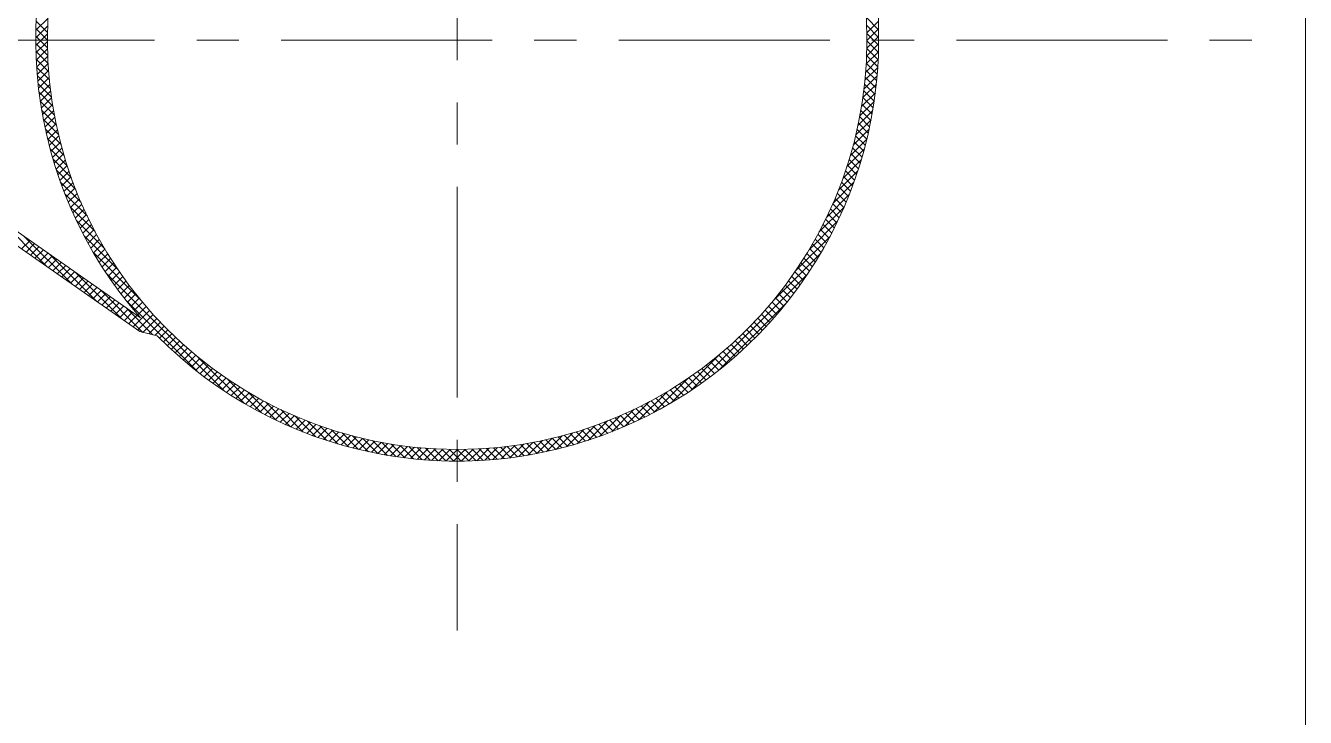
# Model space of a CAD drawing. Header units: millimetres. Extents: x -394 to 6212, y -2458 to 809.
# Drawn here: x 4097.41 to 4112.57, y -1878.55 to -1870.35 of the extents above; entities that cross this region are included whole.
import ezdxf

# ---------------------------------------------------------------- set-up
doc = ezdxf.new("R2010")
doc.units = ezdxf.units.MM
doc.linetypes.add('CENTERX2', pattern=[4, 2.5, -0.5, 0.5, -0.5])
for name, color, linetype, lineweight, true_color in [('1', 1, 'Continuous', 18, 0xff0000), ('2', 2, 'Continuous', 18, 0xffff00), ('3', 3, 'CENTERX2', 18, 0x00ff00)]:
    doc.layers.add(name, color=color, linetype=linetype, lineweight=lineweight, true_color=true_color)

msp = doc.modelspace()

# ---------------------------------------------------------------- linework, layer by layer
at = {"layer": '1'}
for p, q in [((4112.57225, -1814.1727), (4112.57225, -1879.42347)), ((4107.51656, -1823.07831), (4107.51656, -1870.51786)), ((4098.76218, -1873.97489), (4089.74922, -1867.65801)), ((4098.7723, -1873.81299), (4089.90212, -1867.59618)), ((4098.76218, -1873.97489), (4098.96865, -1874.02392))]:
    msp.add_line(p, q, dxfattribs=at)
msp.add_circle((4102.52358, -1870.51786), 4.85459, dxfattribs=at)
for start, end in [(13.521266, 221.296095), (224.603438, 0)]:
    msp.add_arc((4102.52358, -1870.51786), 4.99298, start, end, dxfattribs=at)
at = {"layer": '2'}
for p, q in [((4097.53066, -1870.49201), (4097.67186, -1870.35081)), ((4097.53196, -1870.4009), (4097.676, -1870.25686)), ((4097.66898, -1870.5184), (4097.53244, -1870.38186)), ((4097.66979, -1870.4294), (4097.53556, -1870.29517)), ((4107.51656, -1870.39789), (4107.3709, -1870.25223)), ((4107.51656, -1870.48769), (4107.37514, -1870.34627)), ((4107.37744, -1870.4337), (4107.51656, -1870.29458)), ((4107.37817, -1870.52278), (4107.51656, -1870.38439)), ((4097.66984, -1870.60905), (4097.53082, -1870.47004)), ((4097.531, -1870.58147), (4097.66956, -1870.44291)), ((4097.53289, -1870.66938), (4097.66901, -1870.53326)), ((4107.37723, -1870.61352), (4107.51656, -1870.47419)), ((4107.51621, -1870.57714), (4107.37752, -1870.43846)), ((4107.51439, -1870.66513), (4107.37816, -1870.5289)), ((4097.67245, -1870.70147), (4097.53077, -1870.55979)), ((4097.67694, -1870.79576), (4097.53237, -1870.65119)), ((4097.53626, -1870.75581), (4097.6701, -1870.62198)), ((4107.36994, -1870.80041), (4107.51466, -1870.6557)), ((4107.37452, -1870.70603), (4107.51635, -1870.56421)), ((4107.51109, -1870.75163), (4107.37714, -1870.61768)), ((4097.68342, -1870.89205), (4097.53573, -1870.74436)), ((4097.69204, -1870.99047), (4097.54095, -1870.83938)), ((4097.54105, -1870.84083), (4097.67275, -1870.70913)), ((4097.54718, -1870.9245), (4097.67689, -1870.79479)), ((4107.35463, -1870.99533), (4107.50589, -1870.84407)), ((4107.36336, -1870.8968), (4107.51121, -1870.74895)), ((4107.5003, -1870.92045), (4107.3705, -1870.79065)), ((4107.50637, -1870.83671), (4107.37457, -1870.70491)), ((4097.70295, -1871.09118), (4097.54816, -1870.93639)), ((4097.5546, -1871.00688), (4097.68244, -1870.87904)), ((4097.56325, -1871.08803), (4097.68934, -1870.96195)), ((4107.3436, -1871.09616), (4107.49858, -1870.94118)), ((4107.48435, -1871.0841), (4107.35818, -1870.95793)), ((4107.49295, -1871.00289), (4107.36502, -1870.87497)), ((4097.71635, -1871.19438), (4097.5575, -1871.03553)), ((4097.73245, -1871.30028), (4097.56912, -1871.13696)), ((4097.5731, -1871.16799), (4097.69753, -1871.04356)), ((4097.58409, -1871.2468), (4097.70696, -1871.12393)), ((4107.31385, -1871.30552), (4107.4774, -1871.14197)), ((4107.33008, -1871.19948), (4107.48914, -1871.04043)), ((4107.46363, -1871.24298), (4107.34068, -1871.12003)), ((4107.47456, -1871.16411), (4107.35005, -1871.03961)), ((4097.7515, -1871.40914), (4097.58321, -1871.24085)), ((4097.59618, -1871.32451), (4097.71759, -1871.2031)), ((4097.60934, -1871.40115), (4097.72936, -1871.28113)), ((4107.29464, -1871.41453), (4107.46318, -1871.24599)), ((4107.43848, -1871.39744), (4107.31839, -1871.27735)), ((4107.45159, -1871.32074), (4107.33011, -1871.19927)), ((4097.77381, -1871.52125), (4097.59999, -1871.34743)), ((4097.79974, -1871.63698), (4097.6197, -1871.45694)), ((4097.62353, -1871.47676), (4097.74224, -1871.35806)), ((4097.63873, -1871.55137), (4097.75619, -1871.43391)), ((4107.27217, -1871.5268), (4107.44627, -1871.3527)), ((4107.40919, -1871.54775), (4107.29167, -1871.43023)), ((4107.42433, -1871.4731), (4107.30557, -1871.35433)), ((4097.82973, -1871.75677), (4097.64264, -1871.56968)), ((4097.65489, -1871.62501), (4097.77118, -1871.50872)), ((4097.67199, -1871.69771), (4097.78717, -1871.58254)), ((4107.21585, -1871.76273), (4107.40331, -1871.57527)), ((4107.24605, -1871.64272), (4107.42641, -1871.46236)), ((4107.37601, -1871.69419), (4107.26079, -1871.57896)), ((4107.39307, -1871.62144), (4107.27673, -1871.5051)), ((4097.86435, -1871.88119), (4097.66916, -1871.68601)), ((4097.69001, -1871.76949), (4097.80413, -1871.65538)), ((4097.70893, -1871.84038), (4097.82204, -1871.72727)), ((4107.18099, -1871.88739), (4107.3766, -1871.69178)), ((4107.33917, -1871.83694), (4107.22601, -1871.72378)), ((4107.35804, -1871.76601), (4107.24387, -1871.65184)), ((4097.90429, -1872.01094), (4097.69971, -1871.80636)), ((4097.72871, -1871.9104), (4097.84087, -1871.79824)), ((4097.74934, -1871.97957), (4097.8606, -1871.86832)), ((4107.14076, -1872.01742), (4107.34584, -1871.81234)), ((4107.29884, -1871.97622), (4107.18754, -1871.86492)), ((4107.31943, -1871.907), (4107.20722, -1871.7948)), ((4097.95048, -1872.14693), (4097.73482, -1871.93127)), ((4097.7708, -1872.04791), (4097.8812, -1871.93752)), ((4098.00415, -1872.29041), (4097.77518, -1872.06143)), ((4097.79308, -1872.11544), (4097.90265, -1872.00587)), ((4107.09424, -1872.15374), (4107.31049, -1871.9375)), ((4107.25518, -1872.11217), (4107.14557, -1872.00255)), ((4107.27741, -1872.0446), (4107.16698, -1871.93416)), ((4097.81614, -1872.18218), (4097.92494, -1872.07338)), ((4098.06707, -1872.44313), (4097.82167, -1872.19772)), ((4097.83998, -1872.24814), (4097.94804, -1872.14008)), ((4097.86459, -1872.31334), (4097.97195, -1872.20598)), ((4106.97674, -1872.45085), (4107.22304, -1872.20455)), ((4107.04016, -1872.29763), (4107.26986, -1872.06793)), ((4107.18378, -1872.31017), (4107.07639, -1872.20279)), ((4107.20835, -1872.24494), (4107.10025, -1872.13685)), ((4107.23215, -1872.17894), (4107.12332, -1872.07011)), ((4098.14183, -1872.60769), (4097.87548, -1872.34133)), ((4097.88994, -1872.37779), (4097.99663, -1872.2711)), ((4097.91603, -1872.4415), (4098.02208, -1872.33545)), ((4106.90131, -1872.61608), (4107.16884, -1872.34855)), ((4107.13241, -1872.43841), (4107.02633, -1872.33233)), ((4107.15847, -1872.37466), (4107.05175, -1872.26794)), ((4098.23262, -1872.78829), (4097.93827, -1872.49393)), ((4097.94284, -1872.5045), (4098.04829, -1872.39905)), ((4097.97035, -1872.56678), (4098.07523, -1872.46191)), ((4106.80958, -1872.79762), (4107.10555, -1872.50164)), ((4107.07816, -1872.56376), (4106.97325, -1872.45886)), ((4107.10564, -1872.50144), (4107.00016, -1872.39596)), ((4097.65638, -1873.19987), (4097.09143, -1872.63492)), ((4097.99857, -1872.62837), (4098.1029, -1872.52404)), ((4098.3471, -1872.99257), (4098.01249, -1872.65795)), ((4098.02748, -1872.68927), (4098.13129, -1872.58545)), ((4098.05706, -1872.74948), (4098.16038, -1872.64616)), ((4106.69363, -1873.00337), (4107.03069, -1872.66631)), ((4106.99155, -1872.74656), (4106.8882, -1872.64322)), ((4107.0211, -1872.68631), (4106.91726, -1872.58247)), ((4107.04997, -1872.62538), (4106.94562, -1872.52102)), ((4098.08731, -1872.80903), (4098.19017, -1872.70617)), ((4098.11823, -1872.86792), (4098.22065, -1872.7655)), ((4106.89892, -1872.92334), (4106.79689, -1872.82131)), ((4106.93045, -1872.86507), (4106.82801, -1872.76263)), ((4106.96133, -1872.80614), (4106.85845, -1872.70326)), ((4097.36317, -1872.99437), (4097.46252, -1872.89501)), ((4097.95658, -1873.41027), (4097.39164, -1872.84533)), ((4097.41596, -1873.03137), (4097.51532, -1872.93201)), ((4097.46876, -1873.06837), (4097.56812, -1872.96902)), ((4098.50244, -1873.23771), (4098.10202, -1872.83729)), ((4098.14979, -1872.92616), (4098.2518, -1872.82416)), ((4098.182, -1872.98375), (4098.28361, -1872.88214)), ((4098.21485, -1873.04071), (4098.31609, -1872.93947)), ((4106.53545, -1873.25135), (4106.94027, -1872.84653)), ((4106.83392, -1873.03795), (4106.73266, -1872.93669)), ((4106.86674, -1872.98096), (4106.76511, -1872.87933)), ((4097.52156, -1873.10538), (4097.62092, -1873.00602)), ((4097.57436, -1873.14238), (4097.67372, -1873.04303)), ((4097.62716, -1873.17939), (4097.72651, -1873.08003)), ((4097.67996, -1873.21639), (4097.77931, -1873.11703)), ((4098.25679, -1873.62068), (4097.69185, -1873.05573)), ((4098.76373, -1873.5888), (4098.21373, -1873.0388)), ((4098.24833, -1873.09703), (4098.34922, -1872.99614)), ((4098.28243, -1873.15274), (4098.383, -1873.05217)), ((4098.31715, -1873.20782), (4098.41741, -1873.10755)), ((4106.26315, -1873.61345), (4106.82721, -1873.0494)), ((4106.73171, -1873.20514), (4106.63144, -1873.10487)), ((4106.7664, -1873.15003), (4106.66582, -1873.04945)), ((4106.80047, -1873.0943), (4106.69956, -1872.99339)), ((4097.73275, -1873.2534), (4097.83211, -1873.15404)), ((4097.78555, -1873.2904), (4097.88491, -1873.19104)), ((4097.83835, -1873.32741), (4097.93771, -1873.22805)), ((4097.89115, -1873.36441), (4097.99051, -1873.26505)), ((4098.557, -1873.83108), (4097.99206, -1873.26614)), ((4098.35248, -1873.26229), (4098.45246, -1873.16231)), ((4098.38842, -1873.31615), (4098.48813, -1873.21644)), ((4098.42497, -1873.36941), (4098.52443, -1873.26994)), ((4106.62398, -1873.36682), (4106.52451, -1873.26735)), ((4106.6605, -1873.31353), (4106.56077, -1873.21381)), ((4106.69641, -1873.25964), (4106.59642, -1873.15965)), ((4097.94395, -1873.40141), (4098.0433, -1873.30206)), ((4097.99674, -1873.43842), (4098.0961, -1873.33906)), ((4098.04954, -1873.47542), (4098.1489, -1873.37607)), ((4098.10234, -1873.51243), (4098.2017, -1873.41307)), ((4099.76423, -1874.6791), (4098.36234, -1873.27721)), ((4098.46211, -1873.42207), (4098.56135, -1873.32283)), ((4098.49985, -1873.47413), (4098.59888, -1873.3751)), ((4098.53818, -1873.5256), (4098.63701, -1873.42677)), ((4105.29602, -1874.67039), (4106.6761, -1873.29031)), ((4106.51086, -1873.52311), (4106.41201, -1873.42426)), ((4106.54916, -1873.4716), (4106.45012, -1873.37257)), ((4106.58687, -1873.41951), (4106.48762, -1873.32026)), ((4098.15514, -1873.54943), (4098.2545, -1873.45007)), ((4098.20794, -1873.58644), (4098.30729, -1873.48708)), ((4098.26073, -1873.62344), (4098.36009, -1873.52408)), ((4098.79946, -1873.98374), (4098.29226, -1873.47654)), ((4098.31353, -1873.66045), (4098.41289, -1873.56109)), ((4098.5771, -1873.57649), (4098.67576, -1873.47783)), ((4098.6166, -1873.62679), (4098.7151, -1873.52828)), ((4098.65668, -1873.67651), (4098.75505, -1873.57814)), ((4106.39244, -1873.67409), (4106.29407, -1873.57572)), ((4106.4325, -1873.62435), (4106.33398, -1873.52584)), ((4106.47197, -1873.57402), (4106.3733, -1873.47535)), ((4098.36633, -1873.69745), (4098.46569, -1873.59809)), ((4098.41913, -1873.73445), (4098.51849, -1873.6351)), ((4098.47193, -1873.77146), (4098.57129, -1873.6721)), ((4098.52473, -1873.80846), (4098.62408, -1873.70911)), ((4098.91723, -1874.0117), (4098.59247, -1873.68695)), ((4099.44095, -1874.44562), (4098.59582, -1873.60049)), ((4098.68312, -1873.91948), (4098.87846, -1873.72414)), ((4098.69735, -1873.72564), (4098.79559, -1873.6274)), ((4098.73859, -1873.77421), (4098.83673, -1873.67607)), ((4105.62698, -1874.42923), (4106.43494, -1873.62127)), ((4106.2688, -1873.81986), (4106.17074, -1873.72181)), ((4106.31059, -1873.77185), (4106.21245, -1873.67371)), ((4106.3518, -1873.72326), (4106.25355, -1873.62501)), ((4098.57752, -1873.84547), (4098.67688, -1873.74611)), ((4098.63032, -1873.88247), (4098.72968, -1873.78311)), ((4098.73592, -1873.95648), (4098.92078, -1873.77162)), ((4098.79865, -1873.98355), (4098.96369, -1873.81851)), ((4098.87122, -1874.00078), (4099.00719, -1873.86482)), ((4106.13999, -1873.96046), (4106.0421, -1873.86257)), ((4106.1835, -1873.91417), (4106.08557, -1873.81624)), ((4106.22644, -1873.8673), (4106.12845, -1873.76932)), ((4098.94379, -1874.01801), (4099.05127, -1873.91053)), ((4098.99809, -1874.05352), (4099.09595, -1873.95566)), ((4099.04334, -1874.09807), (4099.14121, -1874.0002)), ((4106.00603, -1874.09591), (4105.90817, -1873.99804)), ((4106.05125, -1874.05133), (4105.9534, -1873.95347)), ((4106.09591, -1874.00618), (4105.99804, -1873.90832)), ((4099.08917, -1874.14205), (4099.18706, -1874.04416)), ((4099.13556, -1874.18546), (4099.2335, -1874.08752)), ((4099.18253, -1874.22829), (4099.28052, -1874.1303)), ((4099.23007, -1874.27055), (4099.32814, -1874.17249)), ((4105.81942, -1874.26851), (4105.72135, -1874.17044)), ((4105.86693, -1874.22622), (4105.76894, -1874.12823)), ((4105.91387, -1874.18335), (4105.81594, -1874.08542)), ((4105.96024, -1874.13992), (4105.86234, -1874.04203)), ((4099.27818, -1874.31224), (4099.37634, -1874.21408)), ((4099.32687, -1874.35335), (4099.42514, -1874.25508)), ((4099.37614, -1874.39389), (4099.47454, -1874.29549)), ((4099.42599, -1874.43384), (4099.52453, -1874.3353)), ((4100.00264, -1874.82771), (4099.45264, -1874.27771)), ((4105.05511, -1874.82149), (4105.61916, -1874.25744)), ((4105.62361, -1874.4319), (4105.52507, -1874.33337)), ((4105.67343, -1874.39192), (4105.57504, -1874.29353)), ((4105.72267, -1874.35136), (4105.6244, -1874.2531)), ((4105.77133, -1874.31022), (4105.67317, -1874.21207)), ((4099.47642, -1874.47321), (4099.57512, -1874.37451)), ((4099.52744, -1874.51199), (4099.62632, -1874.41312)), ((4099.57905, -1874.55019), (4099.67812, -1874.45112)), ((4099.63125, -1874.58779), (4099.73053, -1874.48851)), ((4105.41846, -1874.58597), (4105.31919, -1874.4867)), ((4105.47063, -1874.54834), (4105.37157, -1874.44928)), ((4105.52221, -1874.51012), (4105.42334, -1874.41125)), ((4105.5732, -1874.4713), (4105.47451, -1874.37261)), ((4099.68404, -1874.6248), (4099.78356, -1874.52528)), ((4099.73744, -1874.66121), (4099.83721, -1874.56144)), ((4099.79144, -1874.69701), (4099.89148, -1874.59697)), ((4100.20415, -1874.93942), (4099.80373, -1874.539)), ((4099.84604, -1874.73221), (4099.94637, -1874.63188)), ((4104.85224, -1874.93456), (4105.25706, -1874.52974)), ((4105.20379, -1874.73051), (4105.10347, -1874.63019)), ((4105.25837, -1874.69528), (4105.15834, -1874.59525)), ((4105.31233, -1874.65945), (4105.21258, -1874.55969)), ((4105.3657, -1874.62301), (4105.26619, -1874.5235)), ((4099.90126, -1874.76679), (4100.00191, -1874.66615)), ((4099.95711, -1874.80075), (4100.05808, -1874.69978)), ((4100.01357, -1874.83409), (4100.1149, -1874.73276)), ((4100.38349, -1875.02895), (4100.04887, -1874.69434)), ((4100.07067, -1874.86679), (4100.17237, -1874.76509)), ((4104.67202, -1875.02498), (4105.00908, -1874.68792)), ((4104.97928, -1874.86521), (4104.8776, -1874.76353)), ((4105.03635, -1874.83247), (4104.93504, -1874.73117)), ((4105.09278, -1874.79911), (4104.99183, -1874.69815)), ((4105.1486, -1874.76512), (4105.04797, -1874.66449)), ((4100.12841, -1874.89885), (4100.23051, -1874.79676)), ((4100.1868, -1874.93027), (4100.28931, -1874.82775)), ((4100.24583, -1874.96104), (4100.3488, -1874.85807)), ((4100.54751, -1875.10317), (4100.25315, -1874.80882)), ((4100.30553, -1874.99114), (4100.40897, -1874.88771)), ((4100.36591, -1875.02057), (4100.46984, -1874.91664)), ((4100.70011, -1875.16596), (4100.43375, -1874.89961)), ((4104.35427, -1875.16313), (4104.62179, -1874.8956)), ((4104.50736, -1875.09984), (4104.80333, -1874.80387)), ((4104.62319, -1875.04793), (4104.51876, -1874.94351)), ((4104.68421, -1875.01915), (4104.5803, -1874.91525)), ((4104.74455, -1874.98969), (4104.64114, -1874.88628)), ((4104.80421, -1874.95955), (4104.70127, -1874.85661)), ((4104.86322, -1874.92875), (4104.76072, -1874.82626)), ((4104.92157, -1874.8973), (4104.8195, -1874.79523)), ((4100.42696, -1875.04932), (4100.53141, -1874.94487)), ((4100.4887, -1875.07738), (4100.5937, -1874.97238)), ((4100.55115, -1875.10474), (4100.65673, -1874.99915)), ((4100.84372, -1875.21977), (4100.59831, -1874.97437)), ((4100.6143, -1875.13138), (4100.7205, -1875.02519)), ((4100.67818, -1875.15731), (4100.78502, -1875.05047)), ((4100.7428, -1875.18249), (4100.85031, -1875.07498)), ((4100.98001, -1875.26626), (4100.75103, -1875.03729)), ((4101.11017, -1875.30662), (4100.89451, -1875.09096)), ((4103.94321, -1875.30478), (4104.15946, -1875.08853)), ((4104.07364, -1875.26414), (4104.30334, -1875.03445)), ((4104.30752, -1875.18128), (4104.20004, -1875.0738)), ((4104.21026, -1875.21733), (4104.45657, -1874.97102)), ((4104.3721, -1875.15606), (4104.2653, -1875.04925)), ((4104.43595, -1875.1301), (4104.32979, -1875.02394)), ((4104.49907, -1875.10342), (4104.39352, -1874.99787)), ((4104.56148, -1875.07603), (4104.4565, -1874.97105)), ((4100.80817, -1875.20692), (4100.91639, -1875.0987)), ((4100.87431, -1875.23059), (4100.98328, -1875.12162)), ((4100.94122, -1875.25348), (4101.05098, -1875.14372)), ((4101.00893, -1875.27557), (4101.11952, -1875.16498)), ((4101.23508, -1875.34173), (4101.0305, -1875.13715)), ((4101.07746, -1875.29684), (4101.18892, -1875.18539)), ((4101.14682, -1875.31728), (4101.25919, -1875.20491)), ((4101.35543, -1875.37228), (4101.16025, -1875.17709)), ((4101.21704, -1875.33687), (4101.33037, -1875.22354)), ((4101.47176, -1875.3988), (4101.28467, -1875.21171)), ((4101.28813, -1875.35559), (4101.40248, -1875.24123)), ((4101.5845, -1875.42174), (4101.40446, -1875.2417)), ((4103.46807, -1875.4207), (4103.64844, -1875.24034)), ((4103.58098, -1875.3976), (4103.76844, -1875.21013)), ((4103.76252, -1875.35469), (4103.64821, -1875.24039)), ((4103.6975, -1875.37088), (4103.89311, -1875.17528)), ((4103.83356, -1875.33594), (4103.72027, -1875.22265)), ((4103.90373, -1875.31631), (4103.79141, -1875.20398)), ((4103.81806, -1875.34013), (4104.02313, -1875.13505)), ((4103.97305, -1875.29582), (4103.86164, -1875.18441)), ((4104.04154, -1875.27451), (4103.931, -1875.16396)), ((4104.10921, -1875.25238), (4103.9995, -1875.14266)), ((4104.17609, -1875.22945), (4104.06716, -1875.12052)), ((4104.24219, -1875.20575), (4104.134, -1875.09756)), ((4101.36011, -1875.3734), (4101.47553, -1875.25798)), ((4101.43302, -1875.39029), (4101.54957, -1875.27374)), ((4101.50688, -1875.40624), (4101.62462, -1875.2885)), ((4101.69401, -1875.44145), (4101.52019, -1875.26763)), ((4101.58171, -1875.42121), (4101.70071, -1875.30221)), ((4101.80059, -1875.45823), (4101.6323, -1875.28994)), ((4101.65755, -1875.43517), (4101.77788, -1875.31484)), ((4101.73444, -1875.44809), (4101.85617, -1875.32636)), ((4101.90448, -1875.47232), (4101.74116, -1875.30899)), ((4101.81239, -1875.45994), (4101.93561, -1875.33672)), ((4102.00591, -1875.48394), (4101.84706, -1875.32509)), ((4101.89146, -1875.47067), (4102.01625, -1875.34588)), ((4102.10505, -1875.49328), (4101.95026, -1875.33849)), ((4101.97168, -1875.48025), (4102.09815, -1875.35378)), ((4102.20206, -1875.50049), (4102.05097, -1875.3494)), ((4102.0531, -1875.48863), (4102.18136, -1875.36038)), ((4102.13577, -1875.49577), (4102.26592, -1875.36562)), ((4102.29708, -1875.50571), (4102.14939, -1875.35802)), ((4102.21975, -1875.5016), (4102.35192, -1875.36942)), ((4102.39025, -1875.50907), (4102.24568, -1875.3645)), ((4102.30508, -1875.50606), (4102.43942, -1875.37173)), ((4102.48165, -1875.51067), (4102.33997, -1875.36899)), ((4102.39184, -1875.50911), (4102.52849, -1875.37246)), ((4102.5714, -1875.51062), (4102.43239, -1875.3716)), ((4102.48009, -1875.51066), (4102.61923, -1875.37152)), ((4102.65958, -1875.509), (4102.52304, -1875.37246)), ((4102.56992, -1875.51063), (4102.71174, -1875.36881)), ((4102.74627, -1875.50588), (4102.61204, -1875.37165)), ((4102.66141, -1875.50895), (4102.80613, -1875.36423)), ((4102.83153, -1875.50134), (4102.69946, -1875.36927)), ((4102.75466, -1875.5055), (4102.90251, -1875.35765)), ((4102.91544, -1875.49545), (4102.78539, -1875.36539)), ((4102.84978, -1875.50018), (4103.00104, -1875.34892)), ((4102.99805, -1875.48825), (4102.86989, -1875.36009)), ((4102.94689, -1875.49287), (4103.10187, -1875.33789)), ((4103.07941, -1875.47981), (4102.95303, -1875.35343)), ((4103.15958, -1875.47018), (4103.03486, -1875.34546)), ((4103.04614, -1875.48343), (4103.2052, -1875.32437)), ((4103.23859, -1875.45939), (4103.11545, -1875.33624)), ((4103.14768, -1875.47169), (4103.31123, -1875.30813)), ((4103.31649, -1875.44749), (4103.19483, -1875.32583)), ((4103.2517, -1875.45747), (4103.42024, -1875.28893)), ((4103.39332, -1875.43451), (4103.27306, -1875.31425)), ((4103.46911, -1875.4205), (4103.35018, -1875.30157)), ((4103.35841, -1875.44056), (4103.53252, -1875.26646)), ((4103.5439, -1875.40548), (4103.42622, -1875.2878)), ((4103.61771, -1875.38949), (4103.50122, -1875.273)), ((4103.69057, -1875.37255), (4103.5752, -1875.25719))]:
    msp.add_line(p, q, dxfattribs=at)
at = {"layer": '3'}
for p, q in [((4102.52358, -1860.25786), (4102.52358, -1877.5183)), ((4068.4372, -1870.51786), (4112.30466, -1870.51786))]:
    msp.add_line(p, q, dxfattribs=at)

doc.saveas('drawing.dxf')
